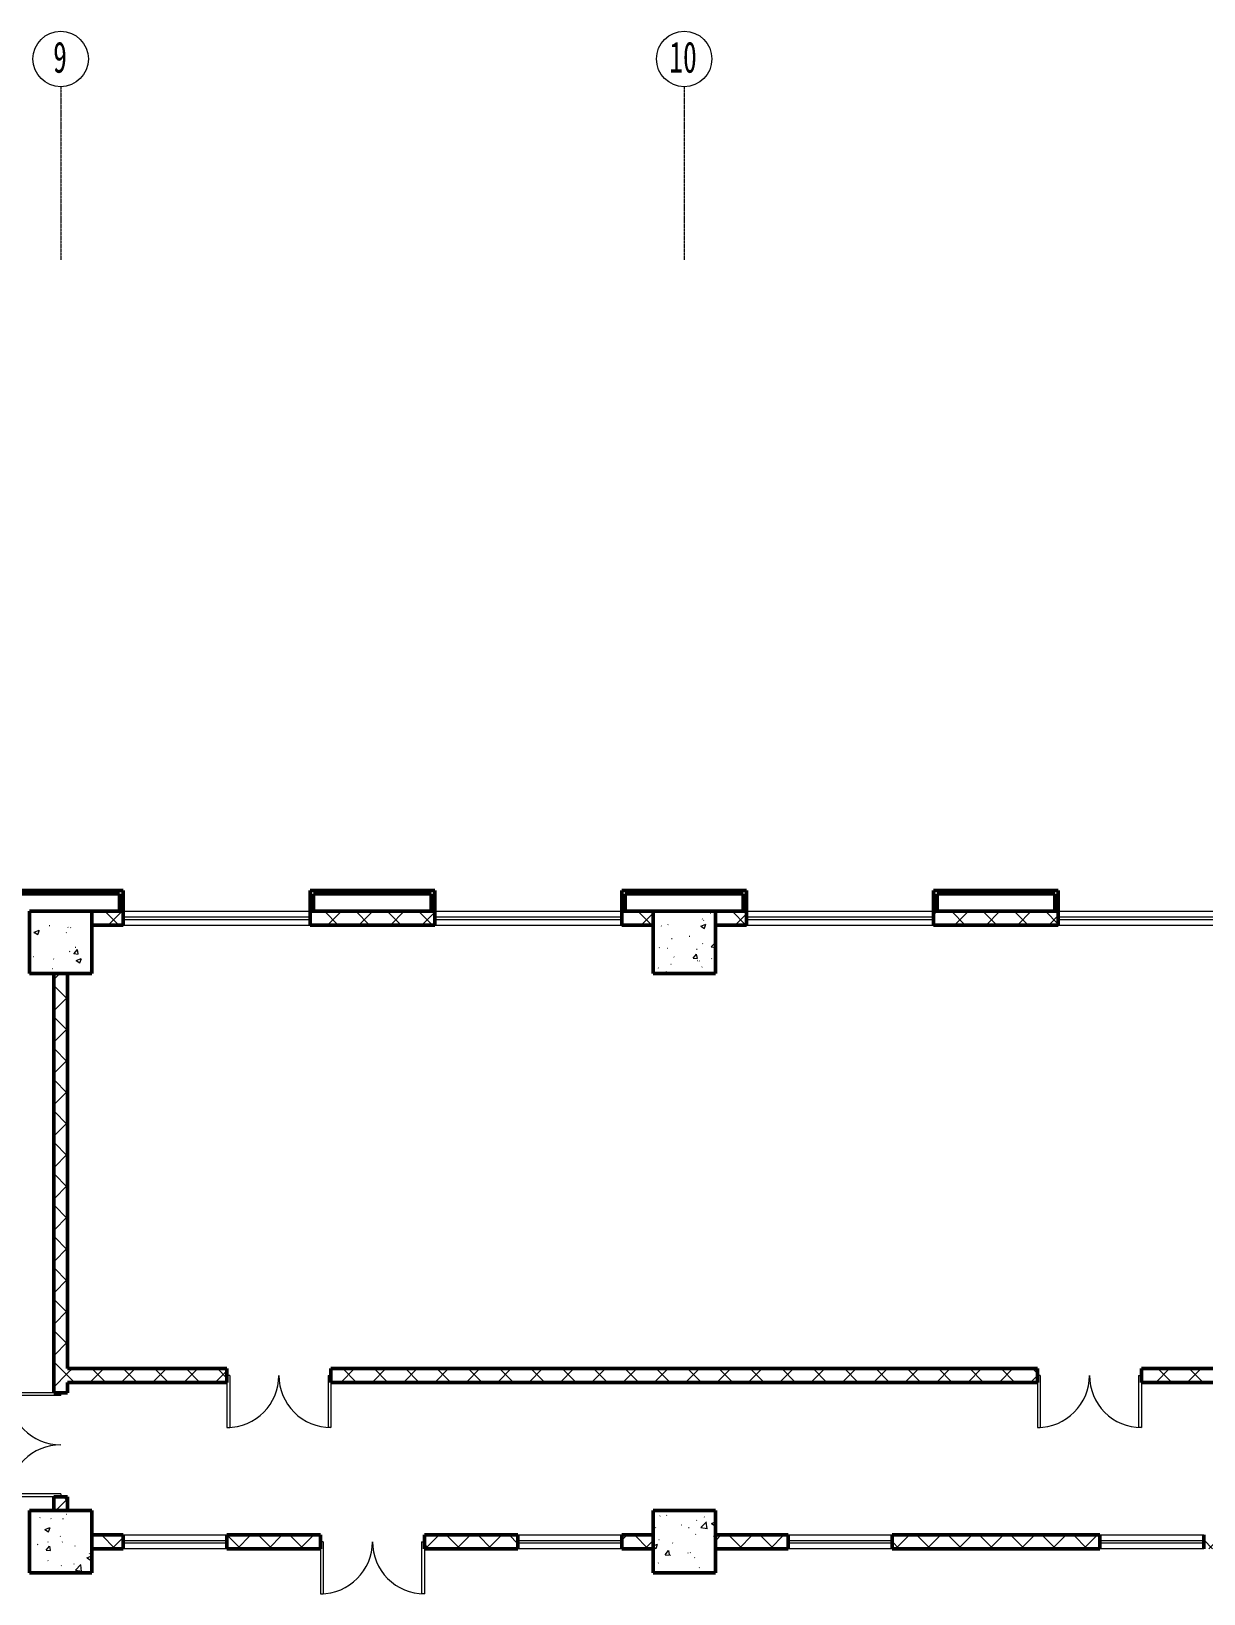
# Model space of a CAD drawing. Header units: millimetres. Extents: x -186019 to 257600, y -73860 to 134785.
# Drawn here: x -122244 to -105319, y 112235 to 134785 of the extents above; entities that cross this region are included whole.
import ezdxf

# ---------------------------------------------------------------- set-up
doc = ezdxf.new("R2010")
doc.units = ezdxf.units.MM
doc.linetypes.add('轴网线', pattern=[22.24, 12.7, -3.18, 3.18, -3.18])
for name, color, linetype, lineweight in [('A-DOOR', 31, 'Continuous', 13), ('A-GLAZ', 151, 'Continuous', 13), ('A-WALL', 113, 'Continuous', 13), ('A-WALL-PATT', 111, 'Continuous', 50), ('S-COLS', 52, 'Continuous', 13), ('S-GRID', 1, 'Continuous', 13), ('S-GRID-IDEN', 1, 'Continuous', 13)]:
    doc.layers.add(name, color=color, linetype=linetype, lineweight=lineweight)
doc.styles.add('宋体_1', font='', dxfattribs={"width": 0.65, "height": 450})
doc.styles.get('宋体_1').set_extended_font_data('SimSun')
pattern_1 = [(45, (0, 0), (-226.27417, 226.27417), []), (135, (0, 0), (-226.27417, -226.27417), [])]

# ---------------------------------------------------------------- blocks, each defined once
blk = doc.blocks.new('结构矩形柱 - 结构柱-900 x 900 mm-V61-1F')
at = {"layer": 'S-COLS'}
h = blk.add_hatch(dxfattribs=at)
h.set_pattern_fill('FP_63', color=256, style=0, pattern_type=2)
h.set_pattern_definition([(50, (112819, -121635.2), (728.7365, -63.7558), [76.2, -838.2]), (355, (112819, -121635.2), (-140.9716, 764.2276), [60.96, -670.56]), (100.451, (112879.7, -121640.5), (587.77, 700.4668), [64.76, -712.36]), (46.184, (112819, -121432), (1084.316, -168.171), [114.3, -1257.3]), (96.636, (112909.4, -121446), (949.61, 989.71), [97.14, -1068.54]), (351.184, (112819, -121432), (949.6206, 989.701), [91.44, -1005.84]), (21, (112920.6, -121482.8), (606.4579, -409.0606), [76.2, -838.2]), (326, (112920.6, -121482.8), (247.2083, 736.753), [60.96, -670.56]), (71.451, (112971.1, -121516.9), (853.6683, 327.6855), [64.76, -712.36]), (37.5, (112819, -121635.2), (12.3547, 338.2201), [6.706, -655.726, 6.706, -674.014, -673.1]), (37.5, (112819, -121635.2), (12.3547, 338.2201), [-1343.152, 6.706, -666.394]), (7.5, (112819, -121635.2), (267.2789, 400.7221), [6.706, -381.406, 6.706, -640.486, -256.54]), (7.5, (112819, -121635.2), (267.2789, 400.7221), [-1035.304, 6.706, -249.834]), (327.5, (112592.42, -121635.2), (542.36333, -22.91534), [6.706, -247.294, 6.706, -1837.334]), (327.5, (112592.42, -121635.2), (542.36333, -22.91534), [-260.706, -785.774, 6.706, -1044.854]), (317.5, (112490.82, -121635.2), (592.517, 101.7071), [6.706, -323.494, 6.706, -1266.342]), (317.5, (112490.82, -121635.2), (592.517, 101.7071), [-336.906, -519.582, 6.706, -740.054])])
h.paths.add_polyline_path([(450, -450), (450, 450), (-450, 450), (-450, -450)], flags=0)
at = {"layer": 'S-COLS', "lineweight": 50}
for p, q in [((450, 450), (-450, 450)), ((-450, 450), (-450, -450)), ((450, -450), (450, 450)), ((-450, -450), (450, -450))]:
    blk.add_line(p, q, dxfattribs=at)
blk = doc.blocks.new('结构矩形柱 - 结构柱-900 x 900 mm-V62-1F')
at = {"layer": 'S-COLS'}
h = blk.add_hatch(dxfattribs=at)
h.set_pattern_fill('FP_64', color=256, style=0, pattern_type=2)
h.set_pattern_definition([(50, (112819, -112985.2), (728.7365, -63.7558), [76.2, -838.2]), (355, (112819, -112985.2), (-140.9716, 764.2276), [60.96, -670.56]), (100.451, (112879.7, -112990.5), (587.77, 700.4668), [64.76, -712.36]), (46.184, (112819, -112782), (1084.316, -168.171), [114.3, -1257.3]), (96.636, (112909.4, -112796), (949.61, 989.71), [97.14, -1068.54]), (351.184, (112819, -112782), (949.6206, 989.701), [91.44, -1005.84]), (21, (112920.6, -112832.8), (606.4579, -409.0606), [76.2, -838.2]), (326, (112920.6, -112832.8), (247.2083, 736.753), [60.96, -670.56]), (71.451, (112971.1, -112866.9), (853.6683, 327.6855), [64.76, -712.36]), (37.5, (112819, -112985.2), (12.3547, 338.2201), [6.706, -655.726, 6.706, -674.014, -673.1]), (37.5, (112819, -112985.2), (12.3547, 338.2201), [-1343.152, 6.706, -666.394]), (7.5, (112819, -112985.2), (267.2789, 400.7221), [6.706, -381.406, 6.706, -640.486, -256.54]), (7.5, (112819, -112985.2), (267.2789, 400.7221), [-1035.304, 6.706, -249.834]), (327.5, (112592.42, -112985.2), (542.36333, -22.91534), [6.706, -247.294, 6.706, -1837.334]), (327.5, (112592.42, -112985.2), (542.36333, -22.91534), [-260.706, -785.774, 6.706, -1044.854]), (317.5, (112490.82, -112985.2), (592.517, 101.7071), [6.706, -323.494, 6.706, -1266.342]), (317.5, (112490.82, -112985.2), (592.517, 101.7071), [-336.906, -519.582, 6.706, -740.054])])
h.paths.add_polyline_path([(450, -450), (450, 450), (-450, 450), (-450, -450)], flags=0)
at = {"layer": 'S-COLS', "lineweight": 50}
for p, q in [((450, 450), (-450, 450)), ((-450, 450), (-450, -450)), ((450, -450), (450, 450)), ((-450, -450), (450, -450))]:
    blk.add_line(p, q, dxfattribs=at)
blk = doc.blocks.new('结构矩形柱 - 结构柱-900 x 900 mm-V69-1F')
at = {"layer": 'S-COLS'}
h = blk.add_hatch(dxfattribs=at)
h.set_pattern_fill('FP_71', color=256, style=0, pattern_type=2)
h.set_pattern_definition([(50, (121819, -121635.2), (728.7365, -63.7558), [76.2, -838.2]), (355, (121819, -121635.2), (-140.9716, 764.2276), [60.96, -670.56]), (100.451, (121879.7, -121640.5), (587.77, 700.4668), [64.76, -712.36]), (46.184, (121819, -121432), (1084.3162, -168.171), [114.3, -1257.3]), (96.636, (121909.4, -121446), (949.61, 989.71), [97.14, -1068.54]), (351.184, (121819, -121432), (949.6206, 989.701), [91.44, -1005.84]), (21, (121920.6, -121482.8), (606.4579, -409.0606), [76.2, -838.2]), (326, (121920.6, -121482.8), (247.2083, 736.753), [60.96, -670.56]), (71.451, (121971.1, -121516.9), (853.6683, 327.6855), [64.76, -712.36]), (37.5, (121819, -121635.2), (12.3547, 338.2201), [6.706, -655.726, 6.706, -674.014, -673.1]), (37.5, (121819, -121635.2), (12.3547, 338.2201), [-1343.152, 6.706, -666.394]), (7.5, (121819, -121635.2), (267.2789, 400.7221), [6.706, -381.406, 6.706, -640.486, -256.54]), (7.5, (121819, -121635.2), (267.2789, 400.7221), [-1035.304, 6.706, -249.834]), (327.5, (121592.42, -121635.2), (542.36333, -22.91534), [6.706, -247.294, 6.706, -1837.334]), (327.5, (121592.42, -121635.2), (542.36333, -22.91534), [-260.706, -785.774, 6.706, -1044.854]), (317.5, (121490.82, -121635.2), (592.517, 101.7071), [6.706, -323.494, 6.706, -1266.342]), (317.5, (121490.82, -121635.2), (592.517, 101.7071), [-336.906, -519.582, 6.706, -740.054])])
h.paths.add_polyline_path([(100, -450), (450, -450), (450, 450), (-450, 450), (-450, -450), (-100, -450)], flags=0)
at = {"layer": 'S-COLS', "lineweight": 50}
for p, q in [((450, 450), (-450, 450)), ((-450, 450), (-450, -450)), ((450, -450), (450, 450)), ((-450, -450), (450, -450))]:
    blk.add_line(p, q, dxfattribs=at)
blk = doc.blocks.new('结构矩形柱 - 结构柱-900 x 900 mm-V70-1F')
at = {"layer": 'S-COLS'}
h = blk.add_hatch(dxfattribs=at)
h.set_pattern_fill('FP_72', color=256, style=0, pattern_type=2)
h.set_pattern_definition([(50, (121819, -112985.2), (728.7365, -63.7558), [76.2, -838.2]), (355, (121819, -112985.2), (-140.9716, 764.2276), [60.96, -670.56]), (100.451, (121879.7, -112990.5), (587.77, 700.4668), [64.76, -712.36]), (46.184, (121819, -112782), (1084.316, -168.171), [114.3, -1257.3]), (96.636, (121909.4, -112796), (949.61, 989.71), [97.14, -1068.54]), (351.184, (121819, -112782), (949.6206, 989.701), [91.44, -1005.84]), (21, (121920.6, -112832.8), (606.4579, -409.0606), [76.2, -838.2]), (326, (121920.6, -112832.8), (247.2083, 736.753), [60.96, -670.56]), (71.451, (121971.1, -112866.9), (853.6683, 327.6855), [64.76, -712.36]), (37.5, (121819, -112985.2), (12.3547, 338.2201), [6.706, -655.726, 6.706, -674.014, -673.1]), (37.5, (121819, -112985.2), (12.3547, 338.2201), [-1343.152, 6.706, -666.394]), (7.5, (121819, -112985.2), (267.2789, 400.7221), [6.706, -381.406, 6.706, -640.486, -256.54]), (7.5, (121819, -112985.2), (267.2789, 400.7221), [-1035.304, 6.706, -249.834]), (327.5, (121592.42, -112985.2), (542.36333, -22.91534), [6.706, -247.294, 6.706, -1837.334]), (327.5, (121592.42, -112985.2), (542.36333, -22.91534), [-260.706, -785.774, 6.706, -1044.854]), (317.5, (121490.82, -112985.2), (592.517, 101.7071), [6.706, -323.494, 6.706, -1266.342]), (317.5, (121490.82, -112985.2), (592.517, 101.7071), [-336.906, -519.582, 6.706, -740.054])])
h.paths.add_polyline_path([(450, -450), (450, 450), (-450, 450), (-450, -450)], flags=0)
at = {"layer": 'S-COLS', "lineweight": 50}
for p, q in [((450, 450), (-450, 450)), ((-450, 450), (-450, -450)), ((450, -450), (450, 450)), ((-450, -450), (450, -450))]:
    blk.add_line(p, q, dxfattribs=at)
blk = doc.blocks.new('双面嵌板木门 1 - M1521-2337372-1F')
at = {"layer": 'A-DOOR'}
for p, q in [((-750, 750), (-710, 750)), ((-750, 100), (-750, 750)), ((-710, 0), (-710, 750)), ((750, 750), (710, 750)), ((710, 0), (710, 750)), ((750, 100), (750, 750)), ((-710, 0), (-750, 0)), ((710, 0), (750, 0))]:
    blk.add_line(p, q, dxfattribs=at)
at = {"layer": 'A-DOOR', "lineweight": 50}
for p, q in [((-750, 100), (-750, 0)), ((750, 100), (750, 0))]:
    blk.add_line(p, q, dxfattribs=at)
at = {"layer": 'A-DOOR'}
for centre, start, end in [((-750, 0), 360, 90), ((750, 0), 90, 180)]:
    blk.add_arc(centre, 750, start, end, dxfattribs=at)
blk = doc.blocks.new('组合窗 - 三层三列_平开_固定_ - C2724-2416399-1F')
at = {"layer": 'A-GLAZ'}
for p, q in [((-1350, 100), (1350, 100)), ((-1350, 20), (1350, 20)), ((-1350, -20), (1350, -20)), ((-1350, -100), (1350, -100))]:
    blk.add_line(p, q, dxfattribs=at)
at = {"layer": 'A-GLAZ', "lineweight": 50}
for p, q in [((-1350, 100), (-1350, -100)), ((1350, -100), (1350, 100))]:
    blk.add_line(p, q, dxfattribs=at)
blk = doc.blocks.new('固定窗 - C1515-2372845-1F')
at = {"layer": 'A-GLAZ', "lineweight": 50}
for p, q in [((-788.1, -100), (-788.1, 100)), ((711.9, 100), (711.9, -100))]:
    blk.add_line(p, q, dxfattribs=at)
at = {"layer": 'A-GLAZ'}
for p, q in [((-788.1, 100), (711.9, 100)), ((-788.1, 20), (711.9, 20)), ((711.9, -20), (-788.1, -20)), ((711.9, -100), (-788.1, -100))]:
    blk.add_line(p, q, dxfattribs=at)
blk = doc.blocks.new('轴网 - 宽度系数 0_65-155799-1F')
at = {"layer": 'S-GRID-IDEN'}
blk.add_circle((0, 0), 4, dxfattribs=at)

msp = doc.modelspace()

# ---------------------------------------------------------------- hatches: boundary and pattern name
at = {"layer": 'A-WALL-PATT', "lineweight": 13}
h = msp.add_hatch(dxfattribs=at)
h.set_pattern_fill('FP_137', color=256, style=0, pattern_type=2)
h.set_pattern_definition(pattern_1)
h.paths.add_polyline_path([(-113719, 121885), (-113269, 121885), (-113269, 122085), (-113719, 122085)], flags=0)
h.paths.add_polyline_path([(-121129, 121885), (-120919, 121885), (-120919, 122085), (-121369, 122085), (-121369, 121885)], flags=0)
h.paths.add_polyline_path([(-118219, 121885), (-116419, 121885), (-116419, 122085), (-118219, 122085)], flags=0)
h = msp.add_hatch(dxfattribs=at)
h.set_pattern_fill('FP_137', color=256, style=0, pattern_type=2)
h.set_pattern_definition(pattern_1)
h.paths.add_polyline_path([(-109219, 121885), (-107419, 121885), (-107419, 122085), (-109219, 122085)], flags=0)
h.paths.add_polyline_path([(-104619, 121885), (-104619, 122085), (-104719, 122085), (-104719, 121885)], flags=0)
h.paths.add_polyline_path([(-111919, 121885), (-111919, 122085), (-112369, 122085), (-112369, 121885)], flags=0)
h = msp.add_hatch(dxfattribs=at)
h.set_pattern_fill('FP_137', color=256, style=0, pattern_type=2)
h.set_pattern_definition(pattern_1)
h.paths.add_polyline_path([(-121719, 113435), (-121719, 113635), (-121919, 113635), (-121919, 113435), (-121819, 113435)], flags=0)
h.paths.add_polyline_path([(-121719, 115135), (-121719, 121185), (-121919, 121185), (-121919, 115135), (-121819, 115135)], flags=0)
h = msp.add_hatch(dxfattribs=at)
h.set_pattern_fill('FP_137', color=256, style=0, pattern_type=2)
h.set_pattern_definition(pattern_1)
h.paths.add_polyline_path([(-104619, 115285), (-103919, 115285), (-103919, 115485), (-106219, 115485), (-106219, 115285)], flags=0)
h.paths.add_polyline_path([(-121129, 115285), (-119419, 115285), (-119419, 115485), (-121719, 115485), (-121719, 115285), (-121369, 115285)], flags=0)
h.paths.add_polyline_path([(-107719, 115285), (-107719, 115485), (-117919, 115485), (-117919, 115285), (-116243, 115285)], flags=0)
h = msp.add_hatch(dxfattribs=at)
h.set_pattern_fill('FP_137', color=256, style=0, pattern_type=2)
h.set_pattern_definition(pattern_1)
h.paths.add_polyline_path([(-113269, 112885), (-113269, 113085), (-113719, 113085), (-113719, 112885)], flags=0)
h.paths.add_polyline_path([(-116243, 112885), (-115219, 112885), (-115219, 113085), (-116569, 113085), (-116569, 112885)], flags=0)
h.paths.add_polyline_path([(-119419, 112885), (-118069, 112885), (-118069, 113085), (-119419, 113085), (-119419, 112985)], flags=0)
h.paths.add_polyline_path([(-121369, 112885), (-120919, 112885), (-120919, 113085), (-121369, 113085)], flags=0)
h = msp.add_hatch(dxfattribs=at)
h.set_pattern_fill('FP_137', color=256, style=0, pattern_type=2)
h.set_pattern_definition(pattern_1)
h.paths.add_polyline_path([(-106819, 112885), (-106819, 113085), (-109819, 113085), (-109819, 112885), (-107719, 112885)], flags=0)
h.paths.add_polyline_path([(-104619, 112885), (-104619, 113085), (-105319, 113085), (-105319, 112885)], flags=0)
h.paths.add_polyline_path([(-111319, 112885), (-111319, 113085), (-112369, 113085), (-112369, 112885)], flags=0)

# ---------------------------------------------------------------- linework, layer by layer
at = {"layer": 'A-WALL', "lineweight": 50}
for p, q in [((-120919, 122385), (-122719, 122385)), ((-122669, 122335), (-120969, 122335)), ((-120969, 122335), (-120969, 122085)), ((-120919, 122085), (-120919, 122385)), ((-116419, 122385), (-118219, 122385)), ((-118219, 122385), (-118219, 122085)), ((-118169, 122335), (-116469, 122335)), ((-118169, 122085), (-118169, 122335)), ((-116469, 122335), (-116469, 122085)), ((-116419, 122085), (-116419, 122385)), ((-111919, 122385), (-113719, 122385)), ((-113719, 122385), (-113719, 122085)), ((-113669, 122335), (-111969, 122335)), ((-113669, 122085), (-113669, 122335)), ((-111969, 122335), (-111969, 122085)), ((-111919, 122085), (-111919, 122385)), ((-107419, 122385), (-109219, 122385)), ((-109219, 122385), (-109219, 122085)), ((-109169, 122335), (-107469, 122335)), ((-109169, 122085), (-109169, 122335)), ((-107469, 122335), (-107469, 122085)), ((-107419, 122085), (-107419, 122385)), ((-120919, 122085), (-121369, 122085)), ((-116419, 122085), (-118219, 122085)), ((-113269, 122085), (-113719, 122085)), ((-111919, 122085), (-112369, 122085)), ((-107419, 122085), (-109219, 122085)), ((-121369, 121885), (-120919, 121885)), ((-118219, 121885), (-116419, 121885)), ((-113719, 121885), (-113269, 121885)), ((-112369, 121885), (-111919, 121885)), ((-109219, 121885), (-107419, 121885)), ((-121919, 121185), (-121919, 115135)), ((-121719, 115485), (-121719, 121185)), ((-119419, 115485), (-121719, 115485)), ((-119419, 115385), (-119419, 115485)), ((-107719, 115485), (-117919, 115485)), ((-117919, 115485), (-117919, 115385)), ((-107719, 115385), (-107719, 115485)), ((-103919, 115485), (-106219, 115485)), ((-106219, 115485), (-106219, 115385)), ((-121719, 115285), (-119419, 115285)), ((-121719, 115135), (-121719, 115285)), ((-117919, 115285), (-107719, 115285)), ((-106219, 115285), (-103719, 115285)), ((-121819, 115135), (-121719, 115135)), ((-121919, 113635), (-121919, 113435)), ((-121719, 113635), (-121819, 113635)), ((-121719, 113435), (-121719, 113635)), ((-120919, 113085), (-121369, 113085)), ((-118069, 113085), (-119419, 113085)), ((-118069, 112985), (-118069, 113085)), ((-115219, 113085), (-116569, 113085)), ((-116569, 113085), (-116569, 112985)), ((-113269, 113085), (-113719, 113085)), ((-111319, 113085), (-112369, 113085)), ((-106819, 113085), (-109819, 113085)), ((-121369, 112885), (-120919, 112885)), ((-119419, 112885), (-118069, 112885)), ((-116569, 112885), (-115219, 112885)), ((-113719, 112885), (-113269, 112885)), ((-112369, 112885), (-111319, 112885)), ((-109819, 112885), (-106819, 112885))]:
    msp.add_line(p, q, dxfattribs=at)
at = {"layer": 'S-GRID', "linetype": '轴网线'}
for p, q in [((-121819, 133985), (-121819, 131485)), ((-112819, 133985), (-112819, 131485))]:
    msp.add_line(p, q, dxfattribs=at)

# ---------------------------------------------------------------- block references
at = {"layer": 'A-DOOR'}
for p, rotation in [((-118669, 115385), 180), ((-106969, 115385), 180), ((-121819, 114385), 89.99999999999987), ((-117319, 112985), 180)]:
    msp.add_blockref('双面嵌板木门 1 - M1521-2337372-1F', p, dxfattribs=dict(at, rotation=rotation))
at = {"layer": 'A-GLAZ'}
for name, p in [('组合窗 - 三层三列_平开_固定_ - C2724-2416399-1F', (-119569, 121985)), ('组合窗 - 三层三列_平开_固定_ - C2724-2416399-1F', (-115069, 121985)), ('组合窗 - 三层三列_平开_固定_ - C2724-2416399-1F', (-110569, 121985)), ('组合窗 - 三层三列_平开_固定_ - C2724-2416399-1F', (-106069, 121985)), ('固定窗 - C1515-2372845-1F', (-120131, 112985)), ('固定窗 - C1515-2372845-1F', (-114431, 112985)), ('固定窗 - C1515-2372845-1F', (-110531, 112985)), ('固定窗 - C1515-2372845-1F', (-106031, 112985))]:
    msp.add_blockref(name, p, dxfattribs=at)
at = {"layer": 'S-COLS'}
for name, p in [('结构矩形柱 - 结构柱-900 x 900 mm-V69-1F', (-121819, 121635)), ('结构矩形柱 - 结构柱-900 x 900 mm-V61-1F', (-112819, 121635)), ('结构矩形柱 - 结构柱-900 x 900 mm-V70-1F', (-121819, 112985)), ('结构矩形柱 - 结构柱-900 x 900 mm-V62-1F', (-112819, 112985))]:
    msp.add_blockref(name, p, dxfattribs=at)
at = {"layer": 'S-GRID-IDEN', "xscale": 99.99999999999991, "yscale": 99.99999999999991, "zscale": 99.99999999999991, "rotation": 180}
for p in [(-121819, 134385), (-112819, 134385)]:
    msp.add_blockref('轴网 - 宽度系数 0_65-155799-1F', p, dxfattribs=at)

# ---------------------------------------------------------------- texts
at = {"layer": 'S-GRID-IDEN', "char_height": 450, "attachment_point": 1, "style": '宋体_1'}
for s, insert, width in [('\\f宋体|b0|i0|c134|p2|;\\W.65;9', (-121928, 134637), 260.55), ('10', (-113035, 134637), 521.1)]:
    msp.add_mtext(s, dxfattribs=dict(at, insert=insert, width=width))

doc.saveas('drawing.dxf')
